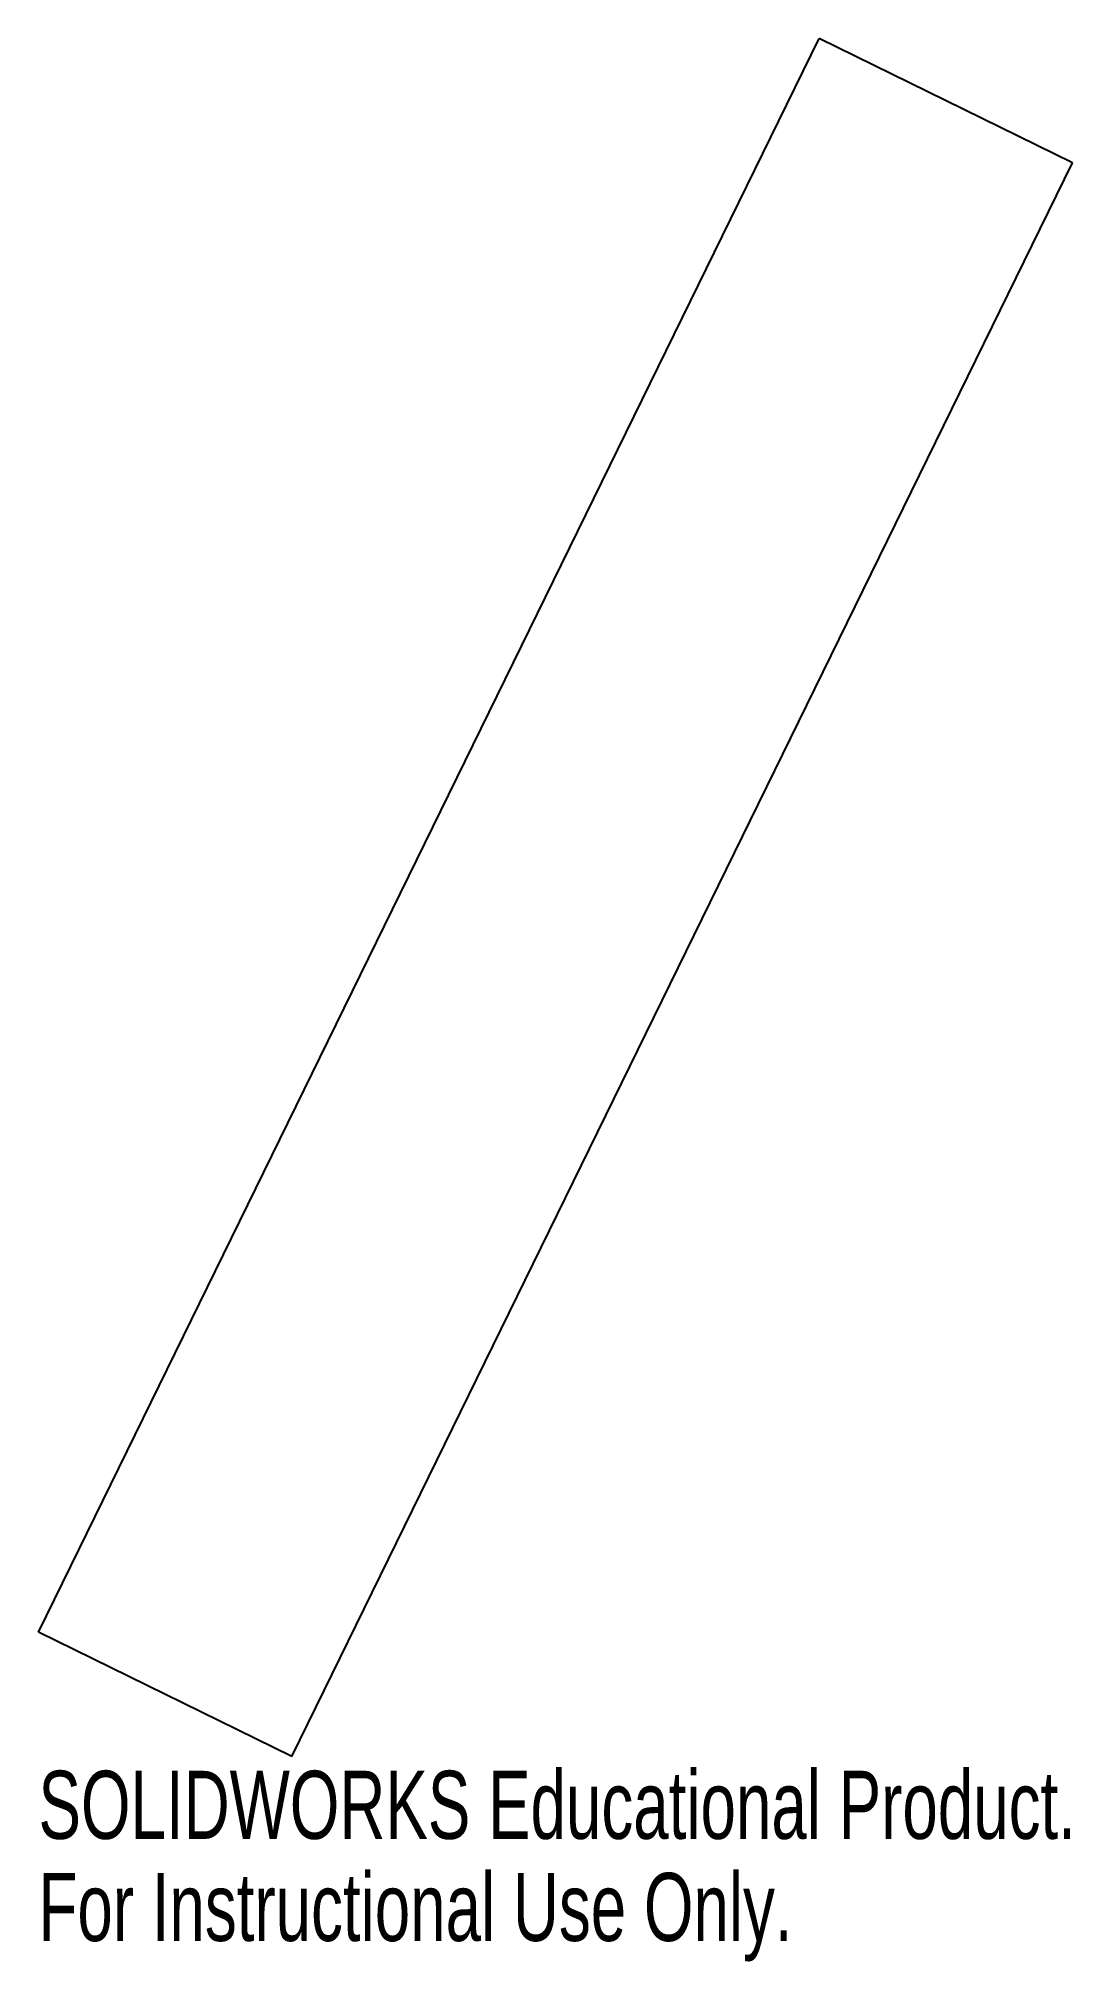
# Model space of a CAD drawing. Header units: millimetres. Extents: x -5.9 to 1.5, y -13.7 to -0.1.
import ezdxf

# ---------------------------------------------------------------- set-up
doc = ezdxf.new("R2010")
doc.units = ezdxf.units.MM
doc.styles.add('SLDTEXTSTYLE0', font='TXT', dxfattribs={"width": 0.7})

msp = doc.modelspace()

# ---------------------------------------------------------------- linework, layer by layer
at = {"color": 7, "linetype": 'Continuous', "lineweight": 25}
for p, q in [((-5.859, -11.383), (-0.315, -0.068)), ((1.485, -0.951), (-0.315, -0.068)), ((-4.059, -12.265), (1.485, -0.951)), ((-4.059, -12.265), (-5.859, -11.383))]:
    msp.add_line(p, q, dxfattribs=at)

# ---------------------------------------------------------------- texts
at = {"color": 7, "linetype": 'Continuous', "char_height": 0.48336, "attachment_point": 1, "style": 'SLDTEXTSTYLE0'}
for s, insert in [('SOLIDWORKS Educational Product.', (-5.859, -12.367)), ('For Instructional Use Only.', (-5.859, -13.092))]:
    msp.add_mtext(s, dxfattribs=dict(at, insert=insert))

doc.saveas('drawing.dxf')
